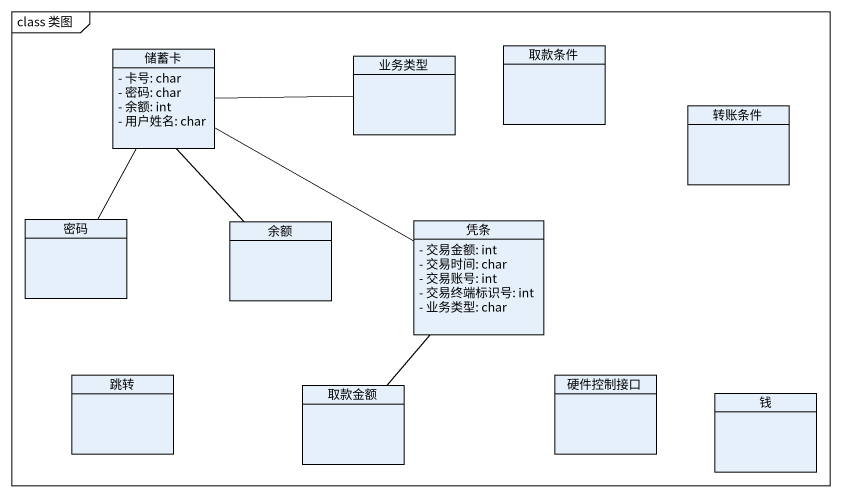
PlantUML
@startuml
mainframe class 类图
hide circle
hide empty members
skinparam classAttributeIconSize 0
class 储蓄卡 {
  - 卡号: char
  - 密码: char
  - 余额: int
  - 用户姓名: char
}
class 业务类型
class 取款条件
class 转账条件
class 密码
class 余额
class 凭条 {
  - 交易金额: int
  - 交易时间: char
  - 交易账号: int
  - 交易终端标识号: int
  - 业务类型: char
}
class 跳转
class 取款金额
class 硬件控制接口
class 钱
储蓄卡 -right- 业务类型
储蓄卡 -- 余额
储蓄卡 -right- 凭条
密码 -up- 储蓄卡
凭条 -- 取款金额
@enduml
